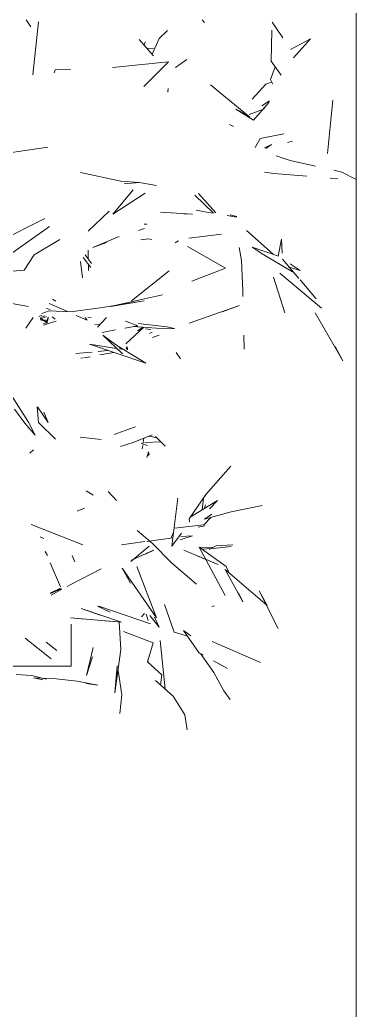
# Model space of a CAD drawing. Header units: millimetres. Extents: x -67152 to -48359, y -6192 to 21191.
# Drawn here: x -64883.1 to -64803.6, y 710.6 to 944.5 of the extents above; entities that cross this region are included whole.
import ezdxf

# ---------------------------------------------------------------- set-up
doc = ezdxf.new("R2010")
doc.units = ezdxf.units.MM
for name, color, linetype, lineweight in [('G-IMPT', 8, 'Continuous', 9), ('I-FURN', 30, 'Continuous', 9), ('L-PLNT', 71, 'Continuous', 9)]:
    doc.layers.add(name, color=color, linetype=linetype, lineweight=lineweight)

# ---------------------------------------------------------------- blocks, each defined once
blk = doc.blocks.new('PM_001 - PM_001-3564975-Nivel 1 Oficinas')
at = {"layer": 'I-FURN'}
blk.add_line((1578.57, -1900), (1578.57, 400), dxfattribs=at)
blk = doc.blocks.new('JARDIN VERTICAL_02 - JARDIN VERTICAL_02-3564986-Nivel 1 Oficinas')
at = {"layer": 'G-IMPT'}
for p, q in [((379.57, 86.61), (381.31, 89.98)), ((379.57, 86.61), (379.15, 84.69)), ((424.18, 86.82), (412.85, 80.29)), ((424.18, 86.82), (420.78, 85.01)), ((362.58, 84.45), (375.19, 83.24)), ((381, 83.83), (381.15, 85.63)), ((378.2, 80.33), (376.89, 74.38)), ((411.72, 81.79), (403.48, 71.94)), ((409.51, 80.49), (405.06, 76.74)), ((352.63, 75.19), (348.15, 79.15)), ((350.62, 74.43), (348.15, 79.15)), ((379.9, 70.5), (380.55, 78.32)), ((372.61, 73.72), (372.3, 74.91)), ((399.11, 68.13), (403.11, 74.97)), ((404.7, 76.44), (400.14, 72.6)), ((401.27, 74.38), (402.8, 76.78)), ((402.8, 76.78), (401.95, 73.91)), ((344.15, 70.13), (347.91, 72.64)), ((370.52, 72.91), (371.67, 67.33)), ((375.74, 71.05), (376.89, 74.38)), ((398.76, 72.53), (395.43, 72.34)), ((412.85, 73.13), (404.43, 70.47)), ((356.72, 72.23), (353.42, 69.92)), ((357.7, 69.7), (354.75, 70.85)), ((357.7, 69.7), (358.84, 70.26)), ((379.9, 70.5), (379.58, 68.32)), ((393.37, 64.06), (399.01, 70.38)), ((395.43, 72.34), (399.43, 71.57)), ((397.34, 65.41), (399.43, 71.62)), ((487.38, 71.58), (478.48, 67.05)), ((346.07, 70.09), (353.42, 69.92)), ((358.8, 68.63), (358.33, 70.01)), ((358.8, 68.63), (362.39, 65.37)), ((363.94, 67.72), (362.78, 69.53)), ((363.04, 69.42), (367.31, 65.75)), ((364.68, 68.32), (365.98, 64.72)), ((373.88, 68.32), (373.06, 69.96)), ((374.05, 68.61), (373.06, 69.96)), ((397.34, 65.41), (399.11, 68.13)), ((473.42, 59.02), (482, 68.95)), ((482, 68.95), (478.48, 67.05)), ((364.73, 61.51), (367.31, 65.75)), ((373.79, 66.12), (371.67, 67.33)), ((459.85, 60.45), (458.35, 67.77)), ((490.47, 55.92), (495.46, 67.4)), ((358.96, 55.54), (366.64, 64.83)), ((366.14, 64.28), (364.73, 61.51)), ((400.46, 62.92), (407.63, 63.18)), ((407.63, 63.18), (408.99, 63.21)), ((418.07, 63.44), (421.42, 63.52)), ((473.42, 59.02), (481.09, 63.24)), ((478.94, 62.2), (481.09, 63.24)), ((368.38, 60.02), (368.8, 60.96)), ((390.08, 61.78), (389.7, 60.21)), ((390.23, 61.7), (389.88, 59.48)), ((400.46, 62.92), (397.42, 62.37)), ((415.25, 50.53), (411.13, 62.41)), ((411.13, 62.41), (412.59, 58.29)), ((467.64, 60.83), (467.9, 56.94)), ((402.28, 59.1), (397.14, 50.15)), ((405.36, 51.16), (402.28, 59.1)), ((455.75, 54.47), (449.06, 60.34)), ((459.85, 60.45), (461.54, 54.14)), ((468.04, 60.41), (468.38, 56.94)), ((472.78, 59.24), (468.15, 52.9)), ((468.15, 52.9), (479.57, 59.01)), ((472.78, 59.24), (473.91, 59.78)), ((496.82, 59.54), (495, 56.31)), ((495.68, 57.42), (496.82, 59.54)), ((502.15, 58.73), (497.81, 56.32)), ((502.15, 58.73), (504.15, 60.19)), ((389.22, 56.81), (384.63, 52.71)), ((389.28, 56.24), (385.03, 51.89)), ((395.23, 50.46), (394.29, 58.18)), ((461.12, 50.78), (457.17, 57.21)), ((459.12, 55.29), (457.17, 57.21)), ((468.76, 55.23), (467.9, 56.94)), ((468.19, 56.36), (468.28, 52.91)), ((468.38, 56.94), (468.64, 53.57)), ((468.89, 49.29), (472.28, 57.36)), ((470.2, 52.38), (472.28, 57.36)), ((482.2, 55.85), (482.01, 56.5)), ((493.28, 53.23), (497.81, 56.32)), ((343.62, 53.56), (344.24, 54.14)), ((389.31, 55.93), (388.55, 52.16)), ((455.75, 54.47), (461.46, 50.55)), ((459.4, 53.57), (456.6, 53.89)), ((459.11, 54.05), (458.15, 54.38)), ((460.38, 55.84), (461.54, 54.14)), ((461.13, 55.69), (462.87, 53.96)), ((462.87, 53.96), (463.73, 47.02)), ((463.18, 54.24), (463.49, 52.63)), ((493.63, 53.86), (493.28, 53.23)), ((471.91, 46.34), (476.96, 52.26)), ((493.26, 52.93), (487.86, 49.17)), ((352.98, 49.94), (354.91, 47.31)), ((389.04, 43.79), (389.55, 51.34)), ((389.55, 51.34), (389.41, 49.27)), ((461.46, 50.55), (462.21, 50.57)), ((465.47, 51.34), (465.68, 48.57)), ((465.47, 51.34), (466.48, 48.41)), ((489.15, 50.93), (487.86, 49.17)), ((489.19, 50.1), (488.24, 46.97)), ((507.78, 49.5), (503.41, 46.71)), ((507.78, 49.5), (511.36, 50.07)), ((395.84, 47.99), (396.31, 47.22)), ((416.53, 47.09), (416.12, 45.21)), ((416.53, 47.09), (416.61, 45.05)), ((422.18, 47.42), (423.7, 48.45)), ((456.57, 47.85), (467.95, 46.44)), ((466.01, 46.26), (464.63, 46.85)), ((464.84, 48.68), (467.95, 46.44)), ((488.24, 46.97), (481.72, 44.66)), ((348, 43.44), (346.18, 45.42)), ((354.87, 32.38), (353.55, 45.67)), ((353.55, 45.67), (359.35, 39.78)), ((359.86, 45.56), (360.71, 45.52)), ((409.99, 36.87), (402.89, 45.76)), ((416.12, 45.21), (415.32, 38.47)), ((416.61, 45.05), (416.16, 38.28)), ((442.06, 42.59), (444.31, 44.89)), ((465.95, 46.69), (466.82, 40.54)), ((471.91, 46.34), (467.28, 41.89)), ((490.26, 43.64), (501.76, 44.86)), ((499.71, 42.57), (503.41, 46.71)), ((351.72, 41.77), (348, 43.44)), ((350.3, 40.5), (350.39, 42.11)), ((382.06, 38.7), (382.79, 42.78)), ((409.69, 39.3), (408.55, 44.22)), ((418.62, 41.87), (418.08, 43.43)), ((441.96, 41.07), (442.39, 42.93)), ((443.44, 40.07), (443.31, 43.87)), ((471.23, 36.89), (468.92, 42.13)), ((469.86, 40.17), (468.93, 42.15)), ((484.86, 42.81), (472.74, 38.19)), ((484.86, 42.81), (473.17, 34.72)), ((487.05, 43.47), (484.34, 41.22)), ((487.05, 43.47), (484.69, 42.35)), ((498.32, 44.06), (495.29, 40.65)), ((498.32, 44.06), (500.78, 43.76)), ((348.29, 38.7), (352.09, 42.1)), ((348.86, 40.18), (349.5, 39.78)), ((389.53, 32.52), (384.54, 40.11)), ((391.9, 40.53), (391.9, 39.93)), ((393.41, 38.57), (392.88, 39.98)), ((395.38, 40.97), (395.49, 41.74)), ((395.38, 40.97), (395.59, 39.11)), ((411.69, 29.47), (410.01, 39.89)), ((410.01, 39.89), (411.35, 32.01)), ((420.16, 35.56), (416.18, 39.8)), ((416.74, 41.49), (416.59, 40.23)), ((417.71, 41.16), (417.42, 41.76)), ((417.42, 41.76), (417.68, 41.14)), ((420.27, 27.01), (424.76, 40.25)), ((420.84, 33.97), (424.76, 40.25)), ((443.46, 37.26), (441.67, 41.81)), ((442.44, 39.85), (443.84, 39.61)), ((443.68, 39.15), (444.2, 40.68)), ((445.65, 40.89), (446.39, 41.04)), ((445.65, 40.89), (446.62, 40.85)), ((445.65, 40.89), (447.01, 40.53)), ((467.28, 41.89), (464.28, 38.23)), ((466.88, 40.06), (467.67, 34.51)), ((471.56, 36.76), (467.98, 41.05)), ((486.3, 41.38), (482.15, 29.18)), ((483.83, 39.96), (484.67, 39.3)), ((483.97, 40.37), (485.51, 40.87)), ((490.8, 42.02), (488.08, 34.98)), ((495.29, 40.65), (490.8, 42.02)), ((495.44, 40.82), (494.83, 40.79)), ((381.72, 34.38), (382.06, 38.7)), ((382.06, 38.7), (382.38, 35.18)), ((409.69, 39.3), (411.12, 32.99)), ((414.82, 35.47), (415.89, 38.41)), ((416.46, 35.34), (415.89, 38.41)), ((416.1, 37.3), (416.16, 38.28)), ((417.06, 38.29), (416.25, 39.63)), ((440.3, 36.3), (439.75, 37.88)), ((444.18, 39.56), (444.96, 39.43)), ((389.53, 32.52), (383.75, 37.31)), ((420.75, 35.76), (421.26, 35.98)), ((420.75, 35.76), (421.45, 35.65)), ((421.26, 35.98), (421.45, 35.65)), ((421.26, 35.98), (421.6, 35.98)), ((441.57, 32.81), (440.3, 36.3)), ((444.4, 34.27), (443.46, 37.26)), ((473.17, 34.72), (476.69, 36.7)), ((381.72, 34.38), (379.65, 24.85)), ((397.42, 27.79), (394.78, 33.97)), ((417.44, 29.99), (416.87, 33.13)), ((418.13, 30.11), (422.55, 34.76)), ((419.29, 31.72), (421.42, 34.66)), ((420.27, 27.01), (421.22, 33.37)), ((421.31, 33.97), (421.42, 34.66)), ((455.02, 31.42), (457.14, 33.37)), ((485.88, 34.55), (482.7, 24.99)), ((485.88, 34.55), (484.9, 22.51)), ((485.88, 34.55), (485.59, 30.6)), ((485.75, 33.85), (485.88, 34.55)), ((492.36, 34.4), (485.84, 34.01)), ((492.36, 34.4), (502.62, 32.98)), ((502.62, 32.98), (496.25, 33.55)), ((503.1, 34.62), (497.31, 33.72)), ((503.1, 34.62), (507.5, 34.14)), ((393.54, 26.63), (388.8, 31.59)), ((397.42, 27.79), (396.24, 30.96)), ((416.2, 28.83), (413.94, 30.97)), ((418.13, 30.11), (419.28, 31.7)), ((421.73, 31.32), (421.96, 29.02)), ((422.19, 32.69), (422.78, 29.45)), ((482.12, 28.85), (483.54, 31.88)), ((411.69, 29.47), (412.57, 22.47)), ((415.48, 28.24), (415.56, 29.44)), ((442.21, 24.75), (442.74, 29.73)), ((473.29, 29.76), (477.02, 22.53)), ((484.25, 29.49), (482.7, 24.99)), ((499.82, 24.04), (500.8, 28.98)), ((500.37, 26.18), (500.8, 28.98)), ((398.07, 26.67), (400.17, 26.7)), ((399.14, 25.99), (401.21, 27.42)), ((399.79, 25.51), (402.13, 27.29)), ((401.37, 26.71), (402.82, 26.73)), ((413.46, 23.86), (414.59, 26.44)), ((413.85, 26.62), (413.94, 27.37)), ((413.94, 25.98), (414.59, 26.44)), ((422.1, 27.59), (422.3, 25.56)), ((423.2, 27.14), (423.46, 25.7)), ((454.86, 26.19), (455.87, 27.88)), ((459.68, 24.09), (458.94, 25.8)), ((484.91, 22.51), (485.21, 25.87)), ((498.49, 26.25), (491.86, 27.88)), ((494.1, 27.66), (498.49, 26.25)), ((400.69, 24.85), (404.54, 25.36)), ((422.43, 23.73), (422.3, 25.56)), ((423.56, 24.9), (423.48, 25.51)), ((462.79, 13.23), (467.62, 25.44)), ((470.17, 22.86), (471.66, 23.53)), ((499.82, 24.04), (499.27, 19.14)), ((355.37, 22.51), (355.47, 18.9)), ((410.65, 17.47), (412.54, 21.76)), ((412.57, 22.47), (412.33, 17.44)), ((477.45, 21.7), (477.02, 22.53)), ((486.4, 22.67), (494.3, 22.67)), ((494.3, 22.67), (495.62, 22.67)), ((494.3, 22.67), (495.62, 22.67)), ((496.05, 22.67), (495.62, 22.67)), ((496.05, 22.67), (495.62, 22.67)), ((496.3, 22.67), (496.05, 22.67)), ((496.3, 22.67), (496.05, 22.67)), ((496.3, 22.67), (496.3, 21.87)), ((496.3, 22.67), (496.3, 21.87)), ((496.3, 21.87), (496.3, 20.65)), ((496.3, 21.87), (496.3, 20.65)), ((356.15, 18.64), (355.47, 18.9)), ((399.17, 13.93), (395.55, 19.97)), ((409.57, 18.27), (410.05, 19.04)), ((413.8, 18.13), (414.32, 18.88)), ((415, 18.2), (414.78, 19.07)), ((438.77, 14.95), (442.65, 18.97)), ((471.85, 17.68), (477.57, 20.11)), ((477.86, 20.14), (479.08, 17.69)), ((479.13, 17.74), (478.02, 20.31)), ((478.13, 20.43), (479.49, 17.9)), ((479.49, 17.9), (478.14, 20.44)), ((490.6, 16.72), (492.59, 19.23)), ((496.3, 20.65), (496.3, 2.75)), ((499.04, 13.75), (499.27, 19.14)), ((375.09, 7.54), (373.71, 17.12)), ((397.15, 3.11), (390.55, 16.42)), ((401.09, 5.23), (392.42, 17.54)), ((412.04, 17.68), (411.79, 16.79)), ((412.33, 17.44), (412.99, 15.74)), ((413.57, 16.44), (413.94, 15.42)), ((414.3, 15.34), (413.69, 16.79)), ((413.94, 17.27), (414.92, 16.97)), ((414.92, 16.97), (413.94, 17.12)), ((413.94, 17.12), (415.19, 16.95)), ((414.65, 17.02), (414.22, 17.08)), ((415.19, 16.95), (414.24, 15.61)), ((414.92, 16.97), (414.28, 15.52)), ((414.28, 15.49), (415.19, 16.95)), ((414.5, 16.45), (414.65, 17.02)), ((414.5, 15.44), (414.92, 16.97)), ((415.73, 16.12), (415, 18.2)), ((415.19, 16.95), (415.36, 16.12)), ((435.02, 14.66), (438.74, 17.2)), ((436.31, 16.15), (438.74, 17.2)), ((469.17, 16.54), (470.18, 17.02)), ((469.17, 16.54), (470.12, 16.94)), ((489.69, 11.74), (494.56, 17.91)), ((498.46, 13.33), (499.37, 16.73)), ((356.64, 13.62), (344.12, 14.94)), ((413.67, 14.99), (413.42, 15.74)), ((414.22, 15.38), (414.12, 15.44)), ((435.01, 14.65), (438.77, 14.95)), ((441.7, 14.16), (438.64, 12.54)), ((441.7, 14.16), (438.92, 11.73)), ((465.78, 15.29), (466.1, 16.22)), ((499.48, 15.93), (499.04, 13.75)), ((345.3, 13.08), (343.62, 11.98)), ((399.17, 13.93), (402.72, 11.55)), ((411.35, 12.54), (410.33, 6.91)), ((413.94, 13.68), (416.45, 11.91)), ((438.64, 12.54), (431.25, 7.82)), ((438.92, 11.73), (435.58, 9.29)), ((445.97, 12.89), (445.23, 13.75)), ((498.46, 13.33), (498.27, 9.62)), ((403.15, 6.96), (402.72, 11.55))]:
    blk.add_line(p, q, dxfattribs=at)

msp = doc.modelspace()

# ---------------------------------------------------------------- block references
at = {"layer": 'I-FURN', "rotation": 180}
msp.add_blockref('PM_001 - PM_001-3564975-Nivel 1 Oficinas', (-63225.04, 944.53), dxfattribs=at)
at = {"layer": 'L-PLNT', "rotation": 269.9999999999999}
msp.add_blockref('JARDIN VERTICAL_02 - JARDIN VERTICAL_02-3564986-Nivel 1 Oficinas', (-64893.59, 1288.15), dxfattribs=at)

doc.saveas('drawing.dxf')
